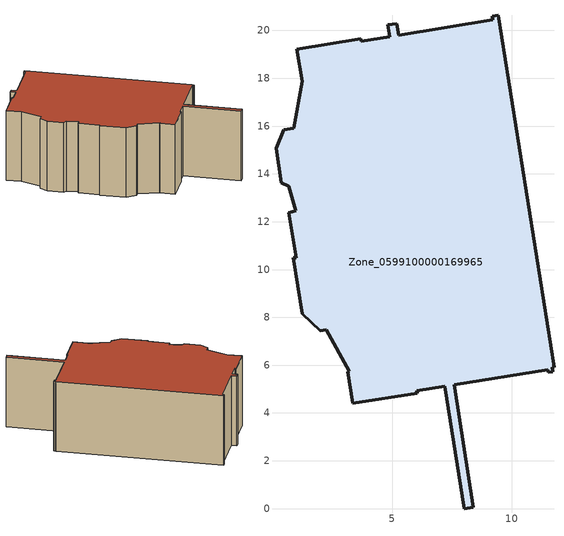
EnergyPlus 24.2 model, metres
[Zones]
Zone_0599100000169965
 floor ground (C_G): 3.21,5.74 2.24,7.48 2,7.44 1.24,8.15 0.87,10.49 0.98,10.5 0.67,12.37 0.97,12.45 0.68,13.48 0.37,13.63 0.14,15.07 0.46,15.86 0.88,15.92 1.24,17.87 1,19.21 3.69,19.65 3.71,19.54 4.89,19.73 4.81,20.23 5.2,20.29 5.28,19.8 9.21,20.44 9.19,20.59 9.45,20.63 11.77,5.92 11.69,5.91 11.72,5.73 11.52,5.7 11.5,5.81 7.59,5.18 8.4,0.06 8.01,0 7.19,5.12 6.02,4.92 6.04,4.83 3.35,4.4 3.14,5.73 z0
 wall outside (C_F): 4.89,19.73 3.71,19.54 3.69,19.65 1,19.21 1.24,17.87 0.88,15.92 0.46,15.86 0.14,15.07 0.37,13.63 0.68,13.48 0.97,12.45 0.67,12.37 0.98,10.5 0.87,10.49 1.24,8.15 2,7.44 2.24,7.48 3.21,5.74 3.14,5.73 3.35,4.4 6.04,4.83 6.02,4.92 7.19,5.12 8.01,0 8.4,0.06 7.59,5.18 11.5,5.81 11.52,5.7 11.72,5.73 11.69,5.91 11.77,5.92 9.45,20.63 9.19,20.59 9.21,20.44 5.28,19.8 5.2,20.29 4.81,20.23 4.89,19.73 z0:6.65
 roof outside (C_R): 1.24,8.15 2,7.44 2.24,7.48 3.21,5.74 3.14,5.73 3.35,4.4 6.04,4.83 6.02,4.92 7.19,5.12 8.01,0 8.4,0.06 7.59,5.18 11.5,5.81 11.52,5.7 11.72,5.73 11.69,5.91 11.77,5.92 9.45,20.63 9.19,20.59 9.21,20.44 5.28,19.8 5.2,20.29 4.81,20.23 4.89,19.73 3.71,19.54 3.69,19.65 1,19.21 1.24,17.87 0.88,15.92 0.46,15.86 0.14,15.07 0.37,13.63 0.68,13.48 0.97,12.45 0.67,12.37 0.98,10.5 0.87,10.49 z6.65
[BUILDING]
Pand.0599100000169965: North Axis=0; Terrain=City; Loads Convergence Tolerance Value=0.04; Temperature Convergence Tolerance Value=0.4; Solar Distribution=FullExterior; Maximum Number of Warmup Days=25; Minimum Number of Warmup Days=1
[Site:Location]
Rotterdam.The.Hague.AP_ZH_NLD Design_Conditions: Latitude=51.96; Longitude=4.45; Time Zone=1; Elevation=-4.5
[SITE:GROUNDTEMPERATURE:BUILDINGSURFACE]
18, 18, 18, 18, 18, 18, 18, 18, 18, 18, 18, 18
[MATERIAL] Thermal Absorptance=0.9; Solar Absorptance=0.7; Visible Absorptance=0.7
Name | Roughness | Thickness | Conductivity | Density | Specific Heat
G.D.1975-1991 | MediumSmooth | 0.15 | 0.288461 | 540 | 1210
F.D.1975-1991 | Rough | 0.3 | 0.230769 | 1920 | 840
R.D.1975-1991 | MediumRough | 0.2 | 0.153846 | 1500 | 1000
[CONSTRUCTION]
C_G: G.D.1975-1991
C_F: F.D.1975-1991
C_R: R.D.1975-1991
[ZONE]
Zone_0599100000169965: Type=1; Multiplier=1; Ceiling Height=Autocalculate; Volume=Autocalculate; Floor Area=autocalculate; Part of Total Floor Area=Yes
[ZONEINFILTRATION:DESIGNFLOWRATE]
Infil_Zone_0599100000169965: Zone or ZoneList or Space or SpaceList=Zone_0599100000169965; Schedule=AlwaysOn; Design Flow Rate Calculation Method=Flow/Area; Flow Rate per Floor Area=0.0042; Constant Term Coefficient=1; Temperature Term Coefficient=0; Velocity Term Coefficient=0; Velocity Squared Term Coefficient=0
[HVACTEMPLATE:ZONE:IDEALLOADSAIRSYSTEM]
Zone_0599100000169965: Maximum Heating Supply Air Temperature=50; Minimum Cooling Supply Air Temperature=13; Maximum Heating Supply Air Humidity Ratio=0.0156; Minimum Cooling Supply Air Humidity Ratio=0.0077; Heating Limit=NoLimit; Cooling Limit=NoLimit; Dehumidification Control Type=ConstantSensibleHeatRatio; Cooling Sensible Heat Ratio=0.7; Dehumidification Setpoint=60; Humidification Control Type=None; Humidification Setpoint=30; Outdoor Air Method=None; Outdoor Air Flow Rate per Person=0.00944; Outdoor Air Flow Rate per Zone Floor Area=0; Outdoor Air Flow Rate per Zone=0; Demand Controlled Ventilation Type=None; Outdoor Air Economizer Type=NoEconomizer; Heat Recovery Type=None; Sensible Heat Recovery Effectiveness=0.7; Latent Heat Recovery Effectiveness=0.65
[ZONECONTROL:THERMOSTAT]
ThermostatControl_Zone_0599100000169965: Zone or ZoneList=Zone_0599100000169965; Control Type Schedule=DualSetpointControlType; Control 1=Thermostat_Zone_0599100000169965; Temperature Difference Between Cutout And Setpoint=0
[THERMOSTATSETPOINT:DUALSETPOINT]
Thermostat_Zone_0599100000169965: Heating Setpoint Temperature Schedule=HeatingSetpoint_Zone_0599100000169965; Cooling Setpoint Temperature Schedule=CoolingSetpoint_Zone_0599100000169965
[SCHEDULE:COMPACT]
HeatingSetpoint_Zone_0599100000169965: Through: 12/31, For: AllDays, Until: 24:00, 21
CoolingSetpoint_Zone_0599100000169965: Through: 12/31, For: AllDays, Until: 24:00, 24
DualSetpointControlType: Through: 12/31, For: AllDays, Until: 24:00, 4
AlwaysOn: Through: 12/31, For: AllDays, Until: 24:00, 1
